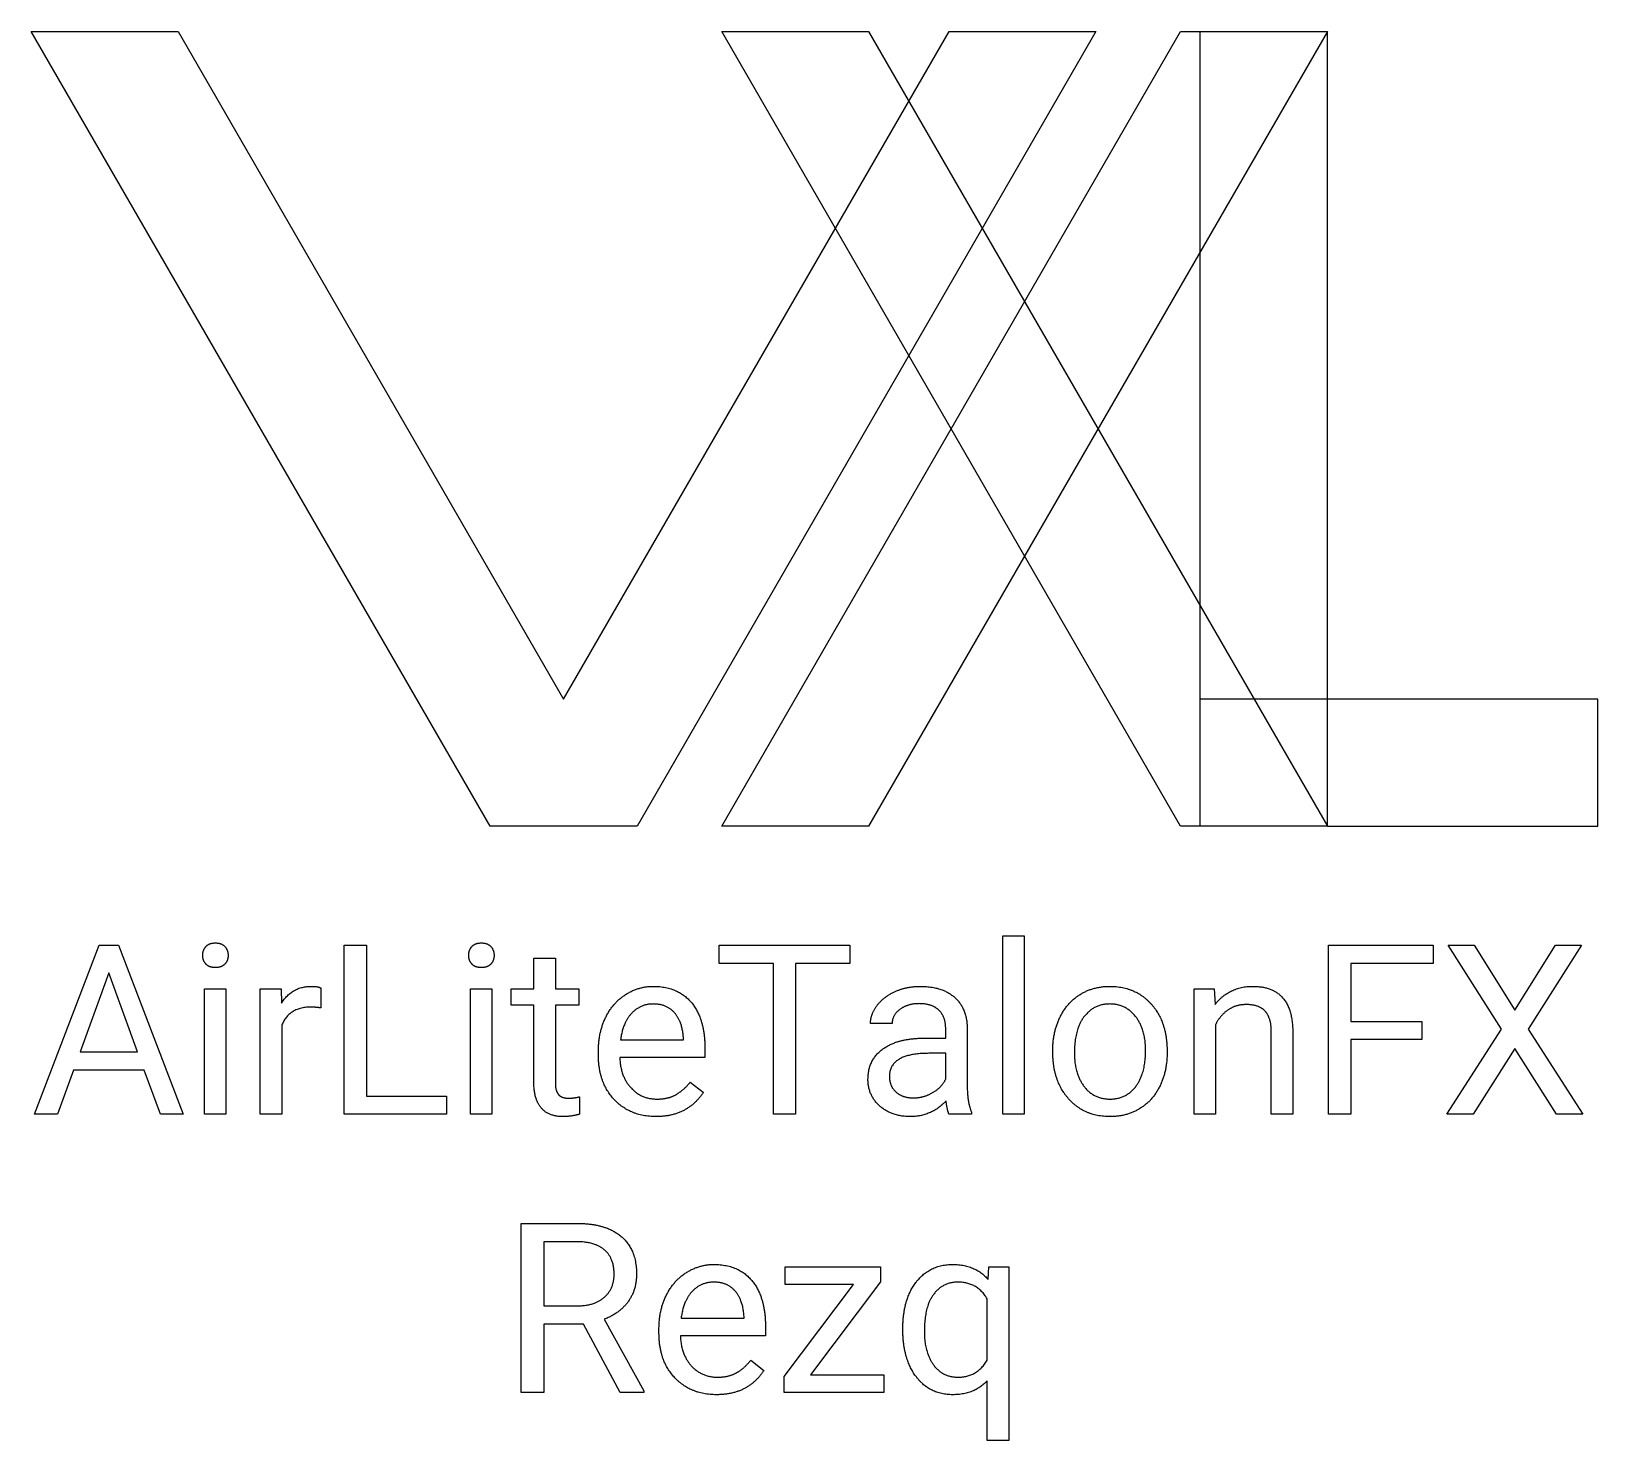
# Model space of a CAD drawing. Extents: x -2.89 to 6.97, y -3.86 to 5.
import ezdxf

# ---------------------------------------------------------------- set-up
doc = ezdxf.new("R2010")
doc.units = 0
doc.layers.add('MODELSKETCH_VISIBLE', color=7, linetype='CONTINUOUS')

msp = doc.modelspace()

# ---------------------------------------------------------------- linework, layer by layer
at = {"layer": 'MODELSKETCH_VISIBLE'}
for p, q in [((-2.8868, 5), (-1.963, 5)), ((0, 0), (-2.8868, 5)), ((-1.963, 5), (0.4619, 0.8)), ((0.4619, 0.8), (2.8868, 5)), ((3.8105, 5), (0.9238, 0)), ((1.4571, 5), (2.3809, 5)), ((4.3438, 0), (1.4571, 5)), ((1.4571, 0), (4.3438, 5)), ((2.3809, 5), (5.2676, 0)), ((5.2676, 5), (2.3809, 0)), ((2.8868, 5), (3.8105, 5)), ((4.3438, 5), (5.2676, 5)), ((4.4676, 5), (5.2676, 5)), ((4.4676, 0), (4.4676, 5)), ((5.2676, 0), (5.2676, 5)), ((6.9676, 0.8), (4.4676, 0.8)), ((6.9676, 0), (6.9676, 0.8)), ((0.9238, 0), (0, 0)), ((2.3809, 0), (1.4571, 0)), ((5.2676, 0), (4.3438, 0)), ((5.2676, 0), (4.4676, 0)), ((5.2676, 0), (6.9676, 0)), ((3.2244, -1.8111), (3.2244, -0.6898)), ((3.2244, -0.6898), (3.3594, -0.6898)), ((3.3594, -0.6898), (3.3594, -1.8111)), ((-2.8662, -1.8111), (-2.4604, -0.7482)), ((-2.4604, -0.7482), (-2.3378, -0.7482)), ((-2.3378, -0.7482), (-1.9311, -1.8111)), ((-0.9194, -0.7482), (-0.7785, -0.7482)), ((-0.9194, -1.8111), (-0.9194, -0.7482)), ((-0.7785, -0.7482), (-0.7785, -1.6964)), ((1.4409, -0.7482), (2.2629, -0.7482)), ((1.4409, -0.8636), (1.4409, -0.7482)), ((2.2629, -0.7482), (2.2629, -0.8636)), ((5.274, -0.7482), (5.9325, -0.7482)), ((5.274, -1.8111), (5.274, -0.7482)), ((5.9325, -0.7482), (5.9325, -0.8636)), ((6.0269, -0.7482), (6.1911, -0.7482)), ((6.3633, -1.2752), (6.0269, -0.7482)), ((6.1911, -0.7482), (6.4474, -1.1556)), ((6.4474, -1.1556), (6.702, -0.7482)), ((6.8669, -0.7482), (6.5312, -1.2752)), ((6.702, -0.7482), (6.8669, -0.7482)), ((0.275, -1.0213), (0.275, -0.8299)), ((0.275, -0.8299), (0.41, -0.8299)), ((0.41, -0.8299), (0.41, -1.0213)), ((1.782, -0.8636), (1.4409, -0.8636)), ((1.782, -1.8111), (1.782, -0.8636)), ((1.9212, -0.8636), (1.9212, -1.8111)), ((2.2629, -0.8636), (1.9212, -0.8636)), ((5.9325, -0.8636), (5.4142, -0.8636)), ((5.4142, -0.8636), (5.4142, -1.2271)), ((-2.399, -0.9213), (-2.5793, -1.4184)), ((-2.218, -1.4184), (-2.399, -0.9213)), ((-1.7975, -1.0213), (-1.6625, -1.0213)), ((-1.7975, -1.8111), (-1.7975, -1.0213)), ((-1.6625, -1.0213), (-1.6625, -1.8111)), ((-1.4464, -1.0213), (-1.3151, -1.0213)), ((-1.4464, -1.8111), (-1.4464, -1.0213)), ((-1.3151, -1.0213), (-1.313, -1.1124)), ((-1.0647, -1.0168), (-1.0647, -1.1423)), ((-0.1242, -1.0213), (0.0108, -1.0213)), ((-0.1242, -1.8111), (-0.1242, -1.0213)), ((0.0108, -1.0213), (0.0108, -1.8111)), ((0.1311, -1.1257), (0.1311, -1.0213)), ((0.1311, -1.0213), (0.275, -1.0213)), ((0.41, -1.0213), (0.5574, -1.0213)), ((0.5574, -1.0213), (0.5574, -1.1257)), ((4.4282, -1.0213), (4.5557, -1.0213)), ((4.4282, -1.8111), (4.4282, -1.0213)), ((4.5557, -1.0213), (4.5601, -1.1205)), ((0.275, -1.1257), (0.1311, -1.1257)), ((0.275, -1.6153), (0.275, -1.1257)), ((0.5574, -1.1257), (0.41, -1.1257)), ((0.41, -1.1257), (0.41, -1.6153)), ((-1.3114, -1.2504), (-1.3114, -1.8111)), ((2.5288, -1.2401), (2.3928, -1.2401)), ((2.8658, -1.3322), (2.8658, -1.27)), ((3.0011, -1.2628), (3.0011, -1.6263)), ((4.5632, -1.2483), (4.5632, -1.8111)), ((5.4142, -1.2271), (5.8603, -1.2271)), ((5.8603, -1.2271), (5.8603, -1.3418)), ((6.0187, -1.8111), (6.3633, -1.2752)), ((6.5312, -1.2752), (6.8751, -1.8111)), ((0.8205, -1.3439), (1.2159, -1.3439)), ((1.2159, -1.3439), (1.2159, -1.3336)), ((2.7346, -1.3322), (2.8658, -1.3322)), ((4.9143, -1.8111), (4.9143, -1.2883)), ((5.0493, -1.2892), (5.0493, -1.8111)), ((5.4142, -1.3418), (5.4142, -1.8111)), ((5.8603, -1.3418), (5.4142, -1.3418)), ((-2.5793, -1.4184), (-2.218, -1.4184)), ((0.681, -1.438), (0.681, -1.4132)), ((1.351, -1.4548), (0.816, -1.4548)), ((1.351, -1.3985), (1.351, -1.4548)), ((2.8658, -1.4277), (2.76, -1.4277)), ((2.8658, -1.5898), (2.8658, -1.4277)), ((3.5395, -1.4184), (3.5395, -1.4088)), ((4.2588, -1.4153), (4.2588, -1.4249)), ((6.4474, -1.3964), (6.1846, -1.8111)), ((6.7085, -1.8111), (6.4474, -1.3964)), ((-2.6219, -1.5335), (-2.7218, -1.8111)), ((-2.1764, -1.5335), (-2.6219, -1.5335)), ((-2.075, -1.8111), (-2.1764, -1.5335)), ((1.2585, -1.6088), (1.3409, -1.673)), ((-0.7785, -1.6964), (-0.2747, -1.6964)), ((-0.2747, -1.6964), (-0.2747, -1.8111)), ((0.5612, -1.7015), (0.5612, -1.8111)), ((-2.7218, -1.8111), (-2.8662, -1.8111)), ((-1.9311, -1.8111), (-2.075, -1.8111)), ((-1.6625, -1.8111), (-1.7975, -1.8111)), ((-1.3114, -1.8111), (-1.4464, -1.8111)), ((-0.2747, -1.8111), (-0.9194, -1.8111)), ((0.0108, -1.8111), (-0.1242, -1.8111)), ((1.9212, -1.8111), (1.782, -1.8111)), ((3.0287, -1.8111), (2.8871, -1.8111)), ((3.0287, -1.7994), (3.0287, -1.8111)), ((3.3594, -1.8111), (3.2244, -1.8111)), ((4.5632, -1.8111), (4.4282, -1.8111)), ((5.0493, -1.8111), (4.9143, -1.8111)), ((5.4142, -1.8111), (5.274, -1.8111)), ((6.1846, -1.8111), (6.0187, -1.8111)), ((6.8751, -1.8111), (6.7085, -1.8111)), ((0.196, -2.4974), (0.5478, -2.4974)), ((0.196, -3.5602), (0.196, -2.4974)), ((0.3369, -2.6128), (0.3369, -3.0157)), ((0.5516, -2.6128), (0.3369, -2.6128)), ((1.8569, -2.7704), (2.4556, -2.7704)), ((1.8569, -2.8821), (1.8569, -2.7704)), ((2.4556, -2.7704), (2.4556, -2.866)), ((3.1324, -2.8499), (3.1382, -2.7704)), ((3.1382, -2.7704), (3.2623, -2.7704)), ((3.2623, -2.7704), (3.2623, -3.8639)), ((1.8504, -3.461), (2.2863, -2.8821)), ((2.2863, -2.8821), (1.8569, -2.8821)), ((2.4556, -2.866), (2.0153, -3.45)), ((0.3369, -3.0157), (0.5523, -3.0157)), ((3.1272, -3.3579), (3.1272, -2.9711)), ((0.3369, -3.1302), (0.3369, -3.5602)), ((0.5866, -3.1302), (0.3369, -3.1302)), ((0.8172, -3.5602), (0.5866, -3.1302)), ((0.7179, -3.1003), (0.9676, -3.5514)), ((1.2015, -3.093), (1.5969, -3.093)), ((1.5969, -3.093), (1.5969, -3.0828)), ((1.732, -3.1477), (1.732, -3.204)), ((1.062, -3.1872), (1.062, -3.1624)), ((1.732, -3.204), (1.197, -3.204)), ((2.5965, -3.1683), (2.5965, -3.1587)), ((1.6395, -3.3579), (1.7219, -3.4222)), ((1.8504, -3.5602), (1.8504, -3.461)), ((2.0153, -3.45), (2.4774, -3.45)), ((2.4774, -3.45), (2.4774, -3.5602)), ((3.1272, -3.8639), (3.1272, -3.4871)), ((0.3369, -3.5602), (0.196, -3.5602)), ((0.9676, -3.5602), (0.8172, -3.5602)), ((0.9676, -3.5514), (0.9676, -3.5602)), ((2.4774, -3.5602), (1.8504, -3.5602)), ((3.2623, -3.8639), (3.1272, -3.8639))]:
    msp.add_line(p, q, dxfattribs=at)
for points in [[(-1.8085, -0.8117), (-1.8085, -0.7788), (-1.7884, -0.7561)], [(-1.7884, -0.7561), (-1.7683, -0.7335), (-1.7289, -0.7335)], [(-1.7289, -0.7335), (-1.6896, -0.7335), (-1.6691, -0.7561)], [(-1.6691, -0.7561), (-1.6487, -0.7788), (-1.6487, -0.8116)], [(-0.1352, -0.8117), (-0.1352, -0.7788), (-0.1151, -0.7561)], [(-0.1151, -0.7561), (-0.095, -0.7335), (-0.0557, -0.7335)], [(-0.0557, -0.7335), (-0.0163, -0.7335), (0.0041, -0.7561)], [(0.0041, -0.7561), (0.0246, -0.7788), (0.0246, -0.8116)], [(-1.7884, -0.8664), (-1.8085, -0.8444), (-1.8085, -0.8117)], [(-1.7289, -0.8883), (-1.7683, -0.8883), (-1.7884, -0.8664)], [(-1.6691, -0.8664), (-1.6896, -0.8883), (-1.7289, -0.8883)], [(-1.6487, -0.8116), (-1.6487, -0.8444), (-1.6691, -0.8664)], [(-0.1151, -0.8664), (-0.1352, -0.8444), (-0.1352, -0.8117)], [(-0.0557, -0.8883), (-0.095, -0.8883), (-0.1151, -0.8664)], [(0.0041, -0.8664), (-0.0163, -0.8883), (-0.0557, -0.8883)], [(0.0246, -0.8116), (0.0246, -0.8444), (0.0041, -0.8664)], [(-1.313, -1.1124), (-1.2464, -1.0065), (-1.1245, -1.0065)], [(-1.1245, -1.0065), (-1.0852, -1.0065), (-1.0647, -1.0168)], [(0.7259, -1.2033), (0.7707, -1.111), (0.8514, -1.0587)], [(0.8514, -1.0587), (0.9321, -1.0065), (1.0263, -1.0065)], [(1.0263, -1.0065), (1.1802, -1.0065), (1.2656, -1.108)], [(2.4349, -1.1259), (2.4769, -1.0708), (2.5487, -1.0387)], [(2.5487, -1.0387), (2.6206, -1.0065), (2.7068, -1.0065)], [(2.7068, -1.0065), (2.8434, -1.0065), (2.9207, -1.0749)], [(2.9207, -1.0749), (2.9981, -1.1432), (3.0011, -1.2628)], [(3.5852, -1.2), (3.6309, -1.1072), (3.7123, -1.0569)], [(3.7123, -1.0569), (3.7937, -1.0065), (3.8981, -1.0065)], [(3.8981, -1.0065), (4.0593, -1.0065), (4.159, -1.1182)], [(4.5601, -1.1205), (4.6508, -1.0065), (4.7968, -1.0065)], [(4.7968, -1.0065), (5.0472, -1.0065), (5.0493, -1.2892)], [(-1.131, -1.1374), (-1.2639, -1.1374), (-1.3114, -1.2504)], [(-1.0647, -1.1423), (-1.0953, -1.1374), (-1.131, -1.1374)], [(0.889, -1.1771), (0.8335, -1.2366), (0.8205, -1.3439)], [(1.0263, -1.1175), (0.9445, -1.1175), (0.889, -1.1771)], [(1.1605, -1.1741), (1.1108, -1.1175), (1.0263, -1.1175)], [(1.2159, -1.3336), (1.2101, -1.2308), (1.1605, -1.1741)], [(1.2656, -1.108), (1.351, -1.2095), (1.351, -1.3985)], [(2.3928, -1.2401), (2.3928, -1.181), (2.4349, -1.1259)], [(2.5776, -1.1518), (2.5288, -1.1883), (2.5288, -1.2401)], [(2.6988, -1.1154), (2.6264, -1.1154), (2.5776, -1.1518)], [(2.8236, -1.1573), (2.7813, -1.1154), (2.6988, -1.1154)], [(2.8658, -1.27), (2.8658, -1.1993), (2.8236, -1.1573)], [(3.8981, -1.1175), (3.7981, -1.1175), (3.7368, -1.197)], [(4.0619, -1.1982), (4.0002, -1.1175), (3.8981, -1.1175)], [(4.159, -1.1182), (4.2588, -1.2299), (4.2588, -1.4153)], [(4.6404, -1.1563), (4.5907, -1.1913), (4.5632, -1.2483)], [(4.7559, -1.1212), (4.69, -1.1212), (4.6404, -1.1563)], [(4.8753, -1.1621), (4.837, -1.1212), (4.7559, -1.1212)], [(4.9143, -1.2883), (4.9136, -1.203), (4.8753, -1.1621)], [(0.681, -1.4132), (0.681, -1.2957), (0.7259, -1.2033)], [(3.5395, -1.4088), (3.5395, -1.2927), (3.5852, -1.2)], [(3.7368, -1.197), (3.6755, -1.2766), (3.6755, -1.4249)], [(4.1235, -1.4088), (4.1235, -1.2789), (4.0619, -1.1982)], [(2.4707, -1.4004), (2.5645, -1.3322), (2.7346, -1.3322)], [(0.7817, -1.7202), (0.681, -1.6146), (0.681, -1.438)], [(0.816, -1.4548), (0.8188, -1.5716), (0.8842, -1.6436)], [(2.3769, -1.5919), (2.3769, -1.4686), (2.4707, -1.4004)], [(2.76, -1.4277), (2.5119, -1.4277), (2.5119, -1.573)], [(3.6393, -1.714), (3.5395, -1.6022), (3.5395, -1.4184)], [(3.6755, -1.4249), (3.6755, -1.5562), (3.7365, -1.6359)], [(4.063, -1.6348), (4.1235, -1.5541), (4.1235, -1.4088)], [(4.2588, -1.4249), (4.2588, -1.5403), (4.2145, -1.6319)], [(2.5119, -1.573), (2.5119, -1.6366), (2.5542, -1.6723)], [(0.321, -1.771), (0.275, -1.7162), (0.275, -1.6153)], [(0.41, -1.6153), (0.41, -1.663), (0.4298, -1.6867)], [(0.8842, -1.6436), (0.9496, -1.7155), (1.0503, -1.7155)], [(1.3409, -1.673), (1.2416, -1.8258), (1.0431, -1.8258)], [(1.1714, -1.6863), (1.2211, -1.6571), (1.2585, -1.6088)], [(2.4517, -1.7597), (2.3769, -1.6936), (2.3769, -1.5919)], [(2.5542, -1.6723), (2.5965, -1.708), (2.6631, -1.708)], [(2.6631, -1.708), (2.7266, -1.708), (2.7835, -1.6752)], [(2.7835, -1.6752), (2.8404, -1.6424), (2.8658, -1.5898)], [(3.0011, -1.6263), (3.0011, -1.7351), (3.0287, -1.7994)], [(3.7365, -1.6359), (3.7974, -1.7155), (3.8995, -1.7155)], [(3.8995, -1.7155), (4.0025, -1.7155), (4.063, -1.6348)], [(4.2145, -1.6319), (4.1703, -1.7235), (4.0882, -1.7746)], [(0.4574, -1.8258), (0.367, -1.8258), (0.321, -1.771)], [(0.4298, -1.6867), (0.4495, -1.7104), (0.4969, -1.7104)], [(0.4969, -1.7104), (0.5203, -1.7104), (0.5612, -1.7015)], [(1.0431, -1.8258), (0.8824, -1.8258), (0.7817, -1.7202)], [(1.0503, -1.7155), (1.1218, -1.7155), (1.1714, -1.6863)], [(2.6432, -1.8258), (2.5264, -1.8258), (2.4517, -1.7597)], [(2.8682, -1.7279), (2.774, -1.8258), (2.6432, -1.8258)], [(2.8871, -1.8111), (2.8754, -1.7877), (2.8682, -1.7279)], [(3.8995, -1.8258), (3.739, -1.8258), (3.6393, -1.714)], [(0.5612, -1.8111), (0.5079, -1.8258), (0.4574, -1.8258)], [(4.0882, -1.7746), (4.006, -1.8258), (3.8995, -1.8258)], [(0.5478, -2.4974), (0.7275, -2.4974), (0.8242, -2.5791)], [(0.7213, -2.666), (0.6625, -2.6135), (0.5516, -2.6128)], [(0.8242, -2.5791), (0.9209, -2.6609), (0.9209, -2.8172)], [(0.78, -2.8172), (0.78, -2.7186), (0.7213, -2.666)], [(1.2324, -2.8079), (1.3131, -2.7557), (1.4073, -2.7557)], [(1.4073, -2.7557), (1.5612, -2.7557), (1.6466, -2.8572)], [(2.6819, -2.8641), (2.7673, -2.7557), (2.9112, -2.7557)], [(2.9112, -2.7557), (3.0513, -2.7557), (3.1324, -2.8499)], [(0.7184, -2.9616), (0.78, -2.9076), (0.78, -2.8172)], [(0.9209, -2.8172), (0.9209, -2.9164), (0.8673, -2.9901)], [(1.1069, -2.9525), (1.1517, -2.8601), (1.2324, -2.8079)], [(1.6466, -2.8572), (1.732, -2.9587), (1.732, -3.1477)], [(1.062, -3.1624), (1.062, -3.0449), (1.1069, -2.9525)], [(1.27, -2.9263), (1.2145, -2.9858), (1.2015, -3.093)], [(1.4073, -2.8667), (1.3255, -2.8667), (1.27, -2.9263)], [(1.5415, -2.9233), (1.4918, -2.8667), (1.4073, -2.8667)], [(1.5969, -3.0828), (1.5911, -2.98), (1.5415, -2.9233)], [(2.5965, -3.1587), (2.5965, -2.9725), (2.6819, -2.8641)], [(2.7892, -2.9445), (2.7315, -3.0223), (2.7315, -3.1741)], [(2.9448, -2.8667), (2.8469, -2.8667), (2.7892, -2.9445)], [(3.1272, -2.9711), (3.063, -2.8667), (2.9448, -2.8667)], [(0.5523, -3.0157), (0.6567, -3.0157), (0.7184, -2.9616)], [(0.8673, -2.9901), (0.8137, -3.0638), (0.7179, -3.1003)], [(1.1627, -3.4694), (1.062, -3.3638), (1.062, -3.1872)], [(1.197, -3.204), (1.1998, -3.3208), (1.2652, -3.3927)], [(2.6815, -3.4635), (2.5965, -3.3521), (2.5965, -3.1683)], [(2.7315, -3.1741), (2.7315, -3.3098), (2.7889, -3.3873)], [(1.2652, -3.3927), (1.3306, -3.4647), (1.4313, -3.4647)], [(1.7219, -3.4222), (1.6226, -3.575), (1.4241, -3.575)], [(1.4313, -3.4647), (1.5028, -3.4647), (1.5524, -3.4355)], [(1.5524, -3.4355), (1.6021, -3.4063), (1.6395, -3.3579)], [(2.7889, -3.3873), (2.8462, -3.4647), (2.9432, -3.4647)], [(2.9432, -3.4647), (3.0637, -3.4647), (3.1272, -3.3579)], [(1.4241, -3.575), (1.2634, -3.575), (1.1627, -3.4694)], [(2.9098, -3.575), (2.7666, -3.575), (2.6815, -3.4635)], [(3.1272, -3.4871), (3.0455, -3.575), (2.9098, -3.575)]]:
    msp.add_open_spline(points, degree=2, dxfattribs=at)

doc.saveas('drawing.dxf')
